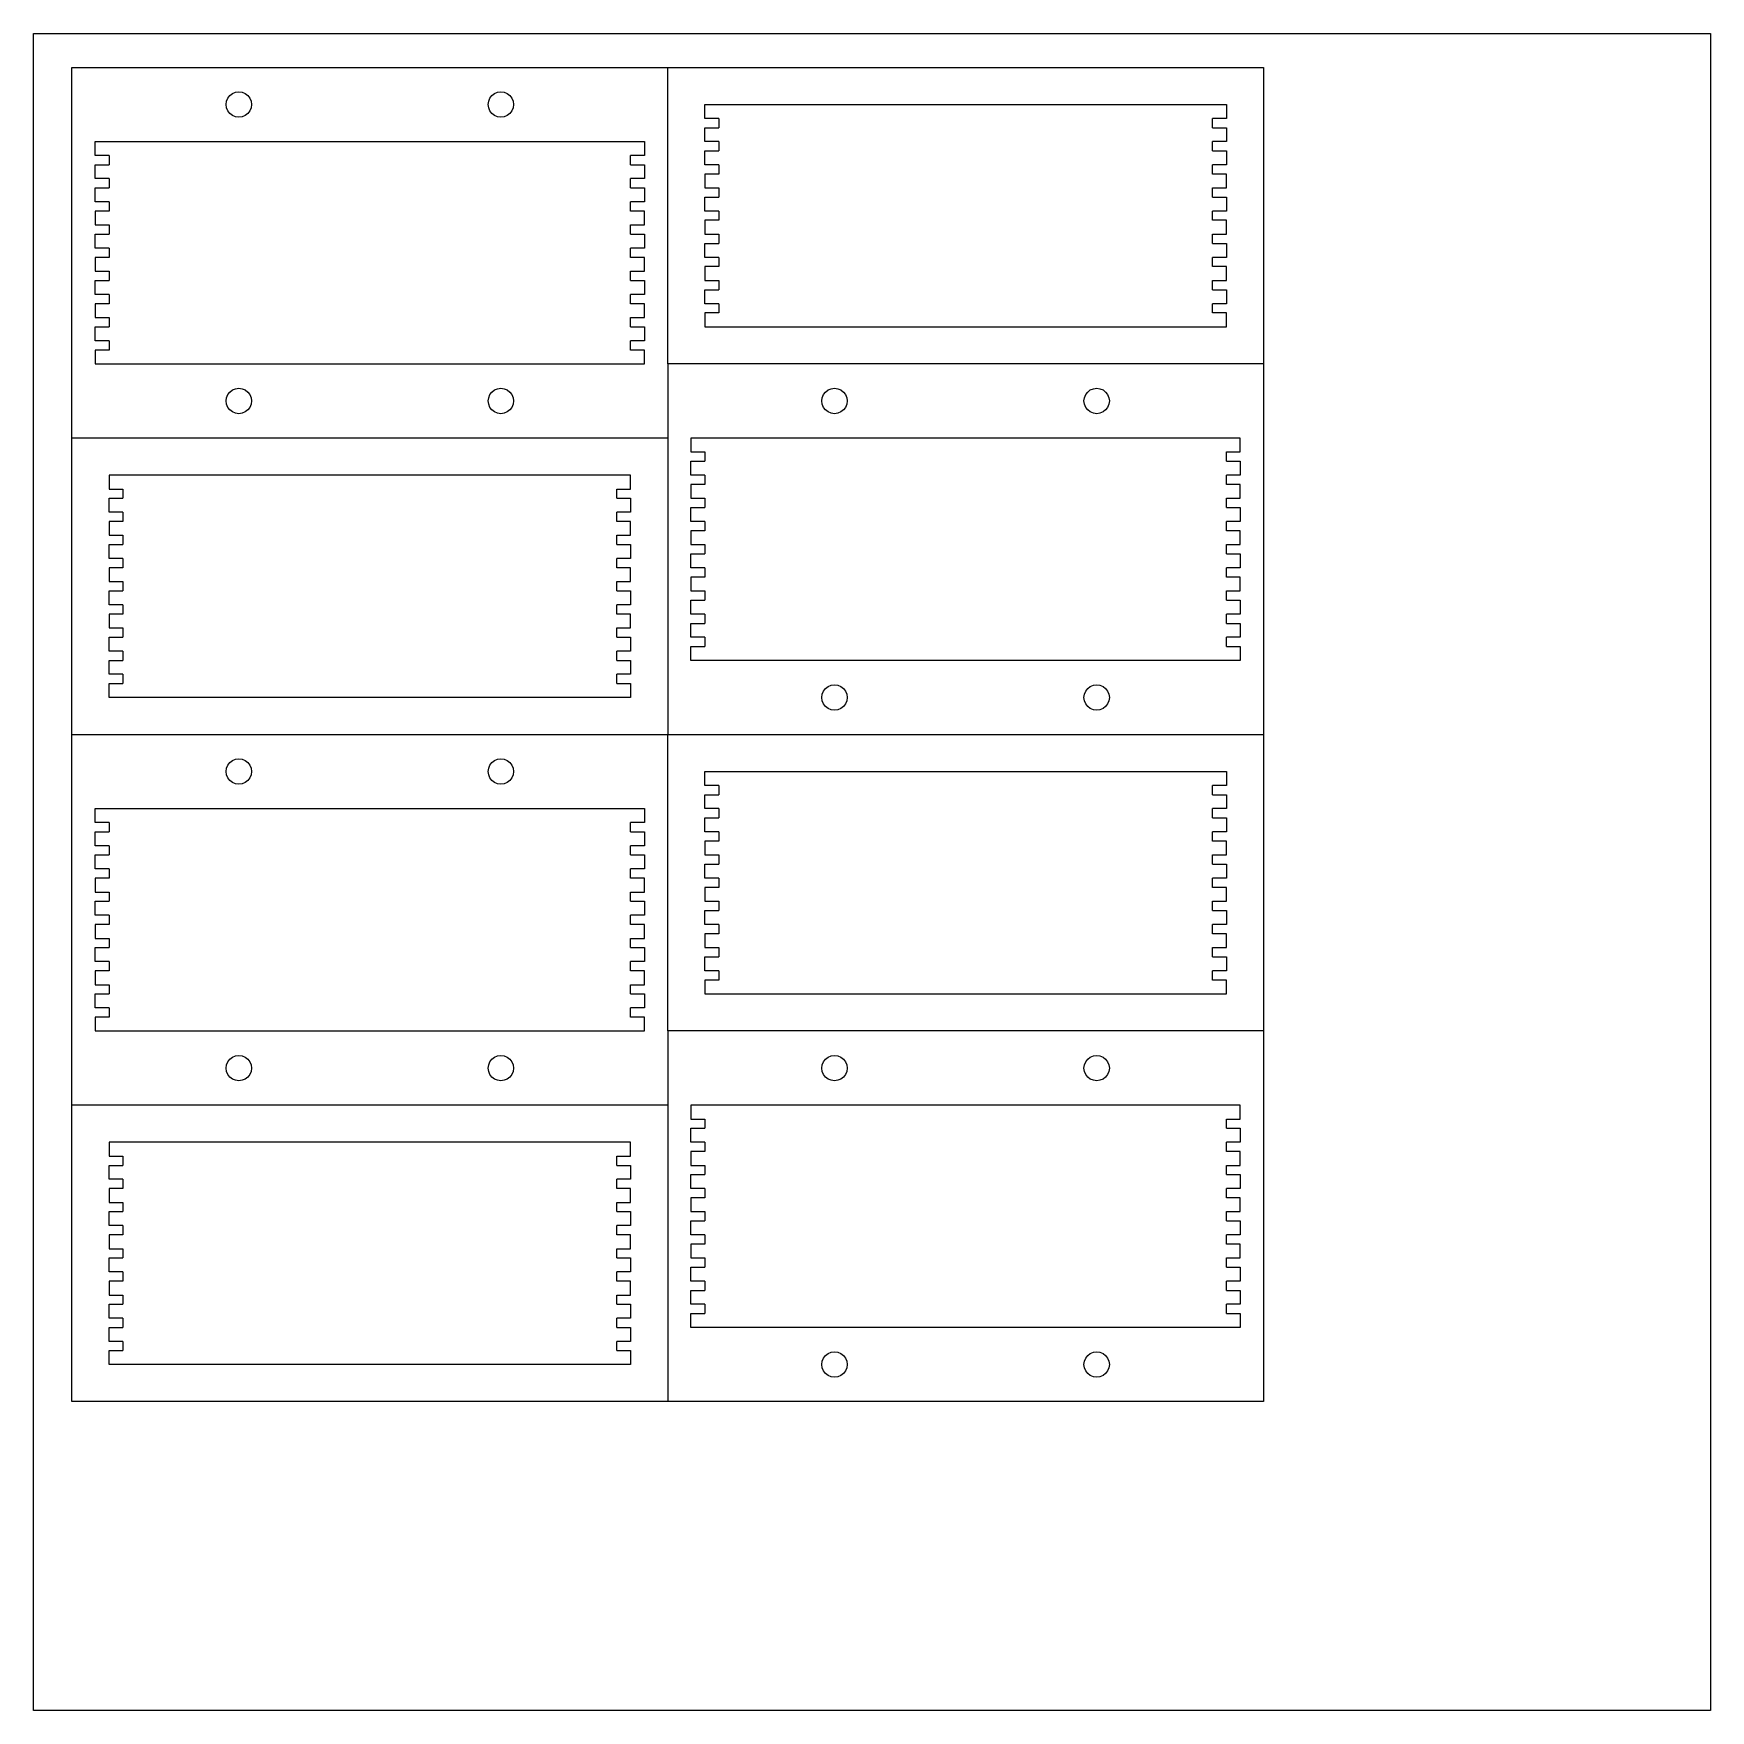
# Model space of a CAD drawing. Extents: x 0 to 181, y 0 to 181.
import ezdxf

# ---------------------------------------------------------------- set-up
doc = ezdxf.new("R2010")
doc.units = 0
doc.layers.add('ink_ext_XXXXXX', color=7, linetype='CONTINUOUS')

msp = doc.modelspace()

# ---------------------------------------------------------------- linework, layer by layer
at = {"layer": 'ink_ext_XXXXXX', "color": 7}
msp.add_lwpolyline([(181.000043, 0.000002), (0, 0.000002), (0, 181.00008), (181.000043, 181.00008)], close=True, dxfattribs=at)
at = {"layer": 'ink_ext_XXXXXX', "color": 5}
for points in [[(4.150078, 177.338952), (68.449823, 177.338952)], [(4.150078, 137.338892), (4.150078, 177.338952)], [(68.449823, 177.338952), (132.749922, 177.338952)], [(68.449823, 145.338833), (68.449823, 177.338952)], [(132.749922, 177.338952), (132.749922, 145.338833)], [(72.449971, 171.838794), (72.449971, 173.338805), (128.750128, 173.338805)], [(128.750128, 173.338805), (128.750128, 171.838794), (127.250116, 171.838794)], [(73.949982, 171.838794), (72.449971, 171.838794)], [(72.449971, 169.338658), (72.449971, 170.838669), (73.949982, 170.838669)], [(73.949982, 171.838794), (73.949982, 170.838669)], [(127.250116, 170.838669), (127.250116, 171.838794)], [(128.750128, 170.838669), (128.750128, 169.338658), (127.250116, 169.338658)], [(127.250116, 170.838669), (128.750128, 170.838669)], [(6.649861, 167.838647), (6.649861, 169.338658), (65.95004, 169.338658)], [(65.95004, 169.338658), (65.95004, 167.838647), (64.450029, 167.838647)], [(73.949982, 169.338658), (72.449971, 169.338658)], [(72.449971, 166.838874), (72.449971, 168.338885), (73.949982, 168.338885)], [(73.949982, 169.338658), (73.949982, 168.338885)], [(127.250116, 168.338885), (127.250116, 169.338658)], [(128.750128, 168.338885), (128.750128, 166.838874), (127.250116, 166.838874)], [(127.250116, 168.338885), (128.750128, 168.338885)], [(8.149872, 167.838647), (6.649861, 167.838647)], [(6.649861, 165.338863), (6.649861, 166.838874), (8.149872, 166.838874)], [(8.149872, 167.838647), (8.149872, 166.838874)], [(64.450029, 166.838874), (64.450029, 167.838647)], [(65.95004, 166.838874), (65.95004, 165.338863), (64.450029, 165.338863)], [(64.450029, 166.838874), (65.95004, 166.838874)], [(73.949982, 166.838874), (72.449971, 166.838874)], [(73.949982, 166.838874), (73.949982, 165.838749)], [(127.250116, 165.838749), (127.250116, 166.838874)], [(8.149872, 165.338863), (6.649861, 165.338863)], [(8.149872, 165.338863), (8.149872, 164.338738)], [(64.450029, 164.338738), (64.450029, 165.338863)], [(72.449971, 165.838749), (72.449971, 164.338738)], [(73.949982, 165.838749), (72.449971, 165.838749)], [(128.750128, 165.838749), (127.250116, 165.838749)], [(128.750128, 164.338738), (128.750128, 165.838749)], [(6.649861, 162.838727), (6.649861, 164.338738), (8.149872, 164.338738)], [(65.95004, 164.338738), (65.95004, 162.838727), (64.450029, 162.838727)], [(64.450029, 164.338738), (65.95004, 164.338738)], [(72.449971, 164.338738), (73.949982, 164.338738)], [(72.449971, 161.838955), (72.449971, 163.338966), (73.949982, 163.338966)], [(73.949982, 164.338738), (73.949982, 163.338966)], [(127.250116, 164.338738), (128.750128, 164.338738)], [(127.250116, 163.338966), (127.250116, 164.338738)], [(128.750128, 163.338966), (128.750128, 161.838955), (127.250116, 161.838955)], [(127.250116, 163.338966), (128.750128, 163.338966)], [(8.149872, 162.838727), (6.649861, 162.838727)], [(6.649861, 161.838955), (6.649861, 160.338944)], [(8.149872, 161.838955), (6.649861, 161.838955)], [(8.149872, 162.838727), (8.149872, 161.838955)], [(64.450029, 161.838955), (64.450029, 162.838727)], [(65.95004, 161.838955), (64.450029, 161.838955)], [(65.95004, 160.338944), (65.95004, 161.838955)], [(73.949982, 161.838955), (72.449971, 161.838955)], [(73.949982, 161.838955), (73.949982, 160.83883)], [(127.250116, 160.83883), (127.250116, 161.838955)], [(6.649861, 160.338944), (8.149872, 160.338944)], [(6.649861, 157.838808), (6.649861, 159.338819), (8.149872, 159.338819)], [(8.149872, 160.338944), (8.149872, 159.338819)], [(64.450029, 160.338944), (65.95004, 160.338944)], [(64.450029, 159.338819), (64.450029, 160.338944)], [(65.95004, 159.338819), (65.95004, 157.838808), (64.450029, 157.838808)], [(64.450029, 159.338819), (65.95004, 159.338819)], [(72.449971, 160.83883), (72.449971, 159.338819)], [(73.949982, 160.83883), (72.449971, 160.83883)], [(72.449971, 159.338819), (73.949982, 159.338819)], [(73.949982, 159.338819), (73.949982, 158.338694)], [(128.750128, 160.83883), (127.250116, 160.83883)], [(127.250116, 159.338819), (128.750128, 159.338819)], [(127.250116, 158.338694), (127.250116, 159.338819)], [(128.750128, 159.338819), (128.750128, 160.83883)], [(8.149872, 157.838808), (6.649861, 157.838808)], [(8.149872, 157.838808), (8.149872, 156.838683)], [(64.450029, 156.838683), (64.450029, 157.838808)], [(72.449971, 156.838683), (72.449971, 158.338694), (73.949982, 158.338694)], [(128.750128, 158.338694), (128.750128, 156.838683), (127.250116, 156.838683)], [(127.250116, 158.338694), (128.750128, 158.338694)], [(6.649861, 156.838683), (6.649861, 155.338672)], [(8.149872, 156.838683), (6.649861, 156.838683)], [(65.95004, 156.838683), (64.450029, 156.838683)], [(65.95004, 155.338672), (65.95004, 156.838683)], [(73.949982, 156.838683), (72.449971, 156.838683)], [(72.449971, 155.838911), (72.449971, 154.3389)], [(73.949982, 155.838911), (72.449971, 155.838911)], [(73.949982, 156.838683), (73.949982, 155.838911)], [(127.250116, 155.838911), (127.250116, 156.838683)], [(128.750128, 155.838911), (127.250116, 155.838911)], [(128.750128, 154.3389), (128.750128, 155.838911)], [(6.649861, 155.338672), (8.149872, 155.338672)], [(6.649861, 154.3389), (8.149872, 154.3389)], [(6.649861, 152.838889), (6.649861, 154.3389)], [(8.149872, 155.338672), (8.149872, 154.3389)], [(64.450029, 155.338672), (65.95004, 155.338672)], [(64.450029, 154.3389), (64.450029, 155.338672)], [(65.95004, 154.3389), (65.95004, 152.838889), (64.450029, 152.838889)], [(64.450029, 154.3389), (65.95004, 154.3389)], [(72.449971, 154.3389), (73.949982, 154.3389)], [(73.949982, 154.3389), (73.949982, 153.338775)], [(127.250116, 153.338775), (127.250116, 154.3389)], [(127.250116, 154.3389), (128.750128, 154.3389)], [(8.149872, 152.838889), (6.649861, 152.838889)], [(8.149872, 152.838889), (8.149872, 151.838764)], [(64.450029, 151.838764), (64.450029, 152.838889)], [(72.449971, 151.838764), (72.449971, 153.338775), (73.949982, 153.338775)], [(128.750128, 153.338775), (128.750128, 151.838764), (127.250116, 151.838764)], [(127.250116, 153.338775), (128.750128, 153.338775)], [(6.649861, 151.838764), (6.649861, 150.338753)], [(8.149872, 151.838764), (6.649861, 151.838764)], [(6.649861, 150.338753), (8.149872, 150.338753)], [(8.149872, 150.338753), (8.149872, 149.33898)], [(65.95004, 151.838764), (64.450029, 151.838764)], [(64.450029, 150.338753), (65.95004, 150.338753)], [(64.450029, 149.33898), (64.450029, 150.338753)], [(65.95004, 150.338753), (65.95004, 151.838764)], [(73.949982, 151.838764), (72.449971, 151.838764)], [(72.449971, 150.838991), (72.449971, 149.33898)], [(73.949982, 150.838991), (72.449971, 150.838991)], [(73.949982, 151.838764), (73.949982, 150.838991)], [(127.250116, 150.838991), (127.250116, 151.838764)], [(128.750128, 150.838991), (127.250116, 150.838991)], [(128.750128, 149.33898), (128.750128, 150.838991)], [(6.649861, 149.33898), (8.149872, 149.33898)], [(6.649861, 147.838969), (6.649861, 149.33898)], [(65.95004, 149.33898), (65.95004, 147.838969), (64.450029, 147.838969)], [(64.450029, 149.33898), (65.95004, 149.33898)], [(72.449971, 149.33898), (128.750128, 149.33898)], [(8.149872, 147.838969), (6.649861, 147.838969)], [(6.649861, 146.838844), (6.649861, 145.338833)], [(8.149872, 146.838844), (6.649861, 146.838844)], [(8.149872, 147.838969), (8.149872, 146.838844)], [(64.450029, 146.838844), (64.450029, 147.838969)], [(65.95004, 146.838844), (64.450029, 146.838844)], [(65.95004, 145.338833), (65.95004, 146.838844)], [(6.649861, 145.338833), (65.95004, 145.338833)], [(132.749922, 145.338833), (68.449823, 145.338833)], [(68.449823, 145.338833), (68.449823, 137.338892)], [(132.749922, 145.338833), (132.749922, 105.338773)], [(68.449823, 137.338892), (4.150078, 137.338892)], [(4.150078, 105.338773), (4.150078, 137.338892)], [(68.449823, 137.338892), (68.449823, 105.338773)], [(70.94996, 137.338892), (70.94996, 135.838881)], [(130.250139, 137.338892), (70.94996, 137.338892)], [(70.94996, 135.838881), (72.449971, 135.838881)], [(72.449971, 135.838881), (72.449971, 134.838756)], [(128.750128, 135.838881), (130.250139, 135.838881)], [(128.750128, 134.838756), (128.750128, 135.838881)], [(130.250139, 135.838881), (130.250139, 137.338892)], [(70.94996, 133.338745), (70.94996, 134.838756), (72.449971, 134.838756)], [(128.750128, 134.838756), (130.250139, 134.838756)], [(130.250139, 134.838756), (130.250139, 133.338745)], [(8.149872, 133.338745), (8.149872, 131.838734)], [(64.450029, 133.338745), (8.149872, 133.338745)], [(64.450029, 131.838734), (64.450029, 133.338745)], [(72.449971, 133.338745), (70.94996, 133.338745)], [(70.94996, 132.338972), (70.94996, 130.838961)], [(72.449971, 132.338972), (70.94996, 132.338972)], [(72.449971, 133.338745), (72.449971, 132.338972)], [(130.250139, 133.338745), (128.750128, 133.338745)], [(128.750128, 132.338972), (128.750128, 133.338745)], [(130.250139, 132.338972), (128.750128, 132.338972)], [(130.250139, 130.838961), (130.250139, 132.338972)], [(8.149872, 131.838734), (9.649883, 131.838734)], [(8.149872, 129.33895), (8.149872, 130.838961), (9.649883, 130.838961)], [(9.649883, 131.838734), (9.649883, 130.838961)], [(62.950018, 131.838734), (64.450029, 131.838734)], [(62.950018, 130.838961), (62.950018, 131.838734)], [(64.450029, 130.838961), (64.450029, 129.33895), (62.950018, 129.33895)], [(62.950018, 130.838961), (64.450029, 130.838961)], [(70.94996, 130.838961), (72.449971, 130.838961)], [(72.449971, 130.838961), (72.449971, 129.838836)], [(128.750128, 130.838961), (130.250139, 130.838961)], [(128.750128, 129.838836), (128.750128, 130.838961)], [(9.649883, 129.33895), (8.149872, 129.33895)], [(9.649883, 129.33895), (9.649883, 128.338825)], [(62.950018, 128.338825), (62.950018, 129.33895)], [(70.94996, 128.338825), (70.94996, 129.838836), (72.449971, 129.838836)], [(128.750128, 129.838836), (130.250139, 129.838836)], [(130.250139, 129.838836), (130.250139, 128.338825)], [(8.149872, 128.338825), (8.149872, 126.838814)], [(9.649883, 128.338825), (8.149872, 128.338825)], [(8.149872, 126.838814), (9.649883, 126.838814)], [(9.649883, 126.838814), (9.649883, 125.838689)], [(64.450029, 128.338825), (62.950018, 128.338825)], [(62.950018, 126.838814), (64.450029, 126.838814)], [(62.950018, 125.838689), (62.950018, 126.838814)], [(64.450029, 126.838814), (64.450029, 128.338825)], [(72.449971, 128.338825), (70.94996, 128.338825)], [(70.94996, 127.3387), (70.94996, 125.838689)], [(72.449971, 127.3387), (70.94996, 127.3387)], [(72.449971, 128.338825), (72.449971, 127.3387)], [(130.250139, 128.338825), (128.750128, 128.338825)], [(128.750128, 127.3387), (128.750128, 128.338825)], [(130.250139, 127.3387), (128.750128, 127.3387)], [(130.250139, 125.838689), (130.250139, 127.3387)], [(8.149872, 124.338678), (8.149872, 125.838689), (9.649883, 125.838689)], [(64.450029, 125.838689), (64.450029, 124.338678), (62.950018, 124.338678)], [(62.950018, 125.838689), (64.450029, 125.838689)], [(70.94996, 125.838689), (72.449971, 125.838689)], [(72.449971, 125.838689), (72.449971, 124.838917)], [(128.750128, 125.838689), (130.250139, 125.838689)], [(128.750128, 124.838917), (128.750128, 125.838689)], [(9.649883, 124.338678), (8.149872, 124.338678)], [(8.149872, 123.338906), (8.149872, 121.838895)], [(9.649883, 123.338906), (8.149872, 123.338906)], [(9.649883, 124.338678), (9.649883, 123.338906)], [(62.950018, 123.338906), (62.950018, 124.338678)], [(64.450029, 123.338906), (62.950018, 123.338906)], [(64.450029, 121.838895), (64.450029, 123.338906)], [(70.94996, 123.338906), (70.94996, 124.838917), (72.449971, 124.838917)], [(72.449971, 123.338906), (70.94996, 123.338906)], [(72.449971, 123.338906), (72.449971, 122.338781)], [(130.250139, 124.838917), (130.250139, 123.338906), (128.750128, 123.338906)], [(128.750128, 124.838917), (130.250139, 124.838917)], [(128.750128, 122.338781), (128.750128, 123.338906)], [(8.149872, 121.838895), (9.649883, 121.838895)], [(9.649883, 121.838895), (9.649883, 120.83877)], [(62.950018, 121.838895), (64.450029, 121.838895)], [(62.950018, 120.83877), (62.950018, 121.838895)], [(70.94996, 122.338781), (70.94996, 120.83877)], [(72.449971, 122.338781), (70.94996, 122.338781)], [(130.250139, 122.338781), (128.750128, 122.338781)], [(130.250139, 120.83877), (130.250139, 122.338781)], [(8.149872, 119.338759), (8.149872, 120.83877), (9.649883, 120.83877)], [(64.450029, 120.83877), (64.450029, 119.338759), (62.950018, 119.338759)], [(62.950018, 120.83877), (64.450029, 120.83877)], [(70.94996, 120.83877), (72.449971, 120.83877)], [(70.94996, 118.338987), (70.94996, 119.838998), (72.449971, 119.838998)], [(72.449971, 120.83877), (72.449971, 119.838998)], [(128.750128, 120.83877), (130.250139, 120.83877)], [(128.750128, 119.838998), (128.750128, 120.83877)], [(130.250139, 119.838998), (130.250139, 118.338987), (128.750128, 118.338987)], [(128.750128, 119.838998), (130.250139, 119.838998)], [(9.649883, 119.338759), (8.149872, 119.338759)], [(8.149872, 118.338987), (8.149872, 116.838976)], [(9.649883, 118.338987), (8.149872, 118.338987)], [(9.649883, 119.338759), (9.649883, 118.338987)], [(62.950018, 118.338987), (62.950018, 119.338759)], [(64.450029, 118.338987), (62.950018, 118.338987)], [(64.450029, 116.838976), (64.450029, 118.338987)], [(72.449971, 118.338987), (70.94996, 118.338987)], [(72.449971, 118.338987), (72.449971, 117.338862)], [(128.750128, 117.338862), (128.750128, 118.338987)], [(8.149872, 116.838976), (9.649883, 116.838976)], [(9.649883, 116.838976), (9.649883, 115.838851)], [(62.950018, 116.838976), (64.450029, 116.838976)], [(62.950018, 115.838851), (62.950018, 116.838976)], [(70.94996, 115.838851), (70.94996, 117.338862), (72.449971, 117.338862)], [(130.250139, 117.338862), (130.250139, 115.838851), (128.750128, 115.838851)], [(128.750128, 117.338862), (130.250139, 117.338862)], [(8.149872, 114.33884), (8.149872, 115.838851), (9.649883, 115.838851)], [(9.649883, 114.33884), (8.149872, 114.33884)], [(9.649883, 114.33884), (9.649883, 113.338715)], [(64.450029, 115.838851), (64.450029, 114.33884), (62.950018, 114.33884)], [(62.950018, 115.838851), (64.450029, 115.838851)], [(62.950018, 113.338715), (62.950018, 114.33884)], [(72.449971, 115.838851), (70.94996, 115.838851)], [(70.94996, 113.338715), (70.94996, 114.838726), (72.449971, 114.838726)], [(130.250139, 114.838726), (130.250139, 113.338715), (70.94996, 113.338715)], [(72.449971, 115.838851), (72.449971, 114.838726)], [(128.750128, 114.838726), (128.750128, 115.838851)], [(128.750128, 114.838726), (130.250139, 114.838726)], [(8.149872, 111.838704), (8.149872, 113.338715), (9.649883, 113.338715)], [(64.450029, 113.338715), (64.450029, 111.838704), (62.950018, 111.838704)], [(62.950018, 113.338715), (64.450029, 113.338715)], [(9.649883, 111.838704), (8.149872, 111.838704)], [(8.149872, 109.33892), (8.149872, 110.838931), (9.649883, 110.838931)], [(64.450029, 110.838931), (64.450029, 109.33892), (8.149872, 109.33892)], [(9.649883, 111.838704), (9.649883, 110.838931)], [(62.950018, 110.838931), (62.950018, 111.838704)], [(62.950018, 110.838931), (64.450029, 110.838931)], [(4.150078, 105.338773), (68.449823, 105.338773)], [(4.150078, 65.338713), (4.150078, 105.338773)], [(68.449823, 105.338773), (132.749922, 105.338773)], [(68.449823, 73.338655), (68.449823, 105.338773)], [(132.749922, 105.338773), (132.749922, 73.338655)], [(72.449971, 99.838968), (72.449971, 101.338979), (128.750128, 101.338979)], [(73.949982, 99.838968), (72.449971, 99.838968)], [(73.949982, 99.838968), (73.949982, 98.838843)], [(128.750128, 101.338979), (128.750128, 99.838968), (127.250116, 99.838968)], [(127.250116, 98.838843), (127.250116, 99.838968)], [(72.449971, 97.338832), (72.449971, 98.838843), (73.949982, 98.838843)], [(128.750128, 98.838843), (128.750128, 97.338832), (127.250116, 97.338832)], [(127.250116, 98.838843), (128.750128, 98.838843)], [(6.649861, 95.838821), (6.649861, 97.338832), (65.95004, 97.338832)], [(65.95004, 97.338832), (65.95004, 95.838821), (64.450029, 95.838821)], [(73.949982, 97.338832), (72.449971, 97.338832)], [(72.449971, 94.838696), (72.449971, 96.338707), (73.949982, 96.338707)], [(73.949982, 97.338832), (73.949982, 96.338707)], [(127.250116, 96.338707), (127.250116, 97.338832)], [(128.750128, 96.338707), (128.750128, 94.838696), (127.250116, 94.838696)], [(127.250116, 96.338707), (128.750128, 96.338707)], [(8.149872, 95.838821), (6.649861, 95.838821)], [(6.649861, 93.338685), (6.649861, 94.838696), (8.149872, 94.838696)], [(8.149872, 95.838821), (8.149872, 94.838696)], [(64.450029, 94.838696), (64.450029, 95.838821)], [(65.95004, 94.838696), (65.95004, 93.338685), (64.450029, 93.338685)], [(64.450029, 94.838696), (65.95004, 94.838696)], [(73.949982, 94.838696), (72.449971, 94.838696)], [(73.949982, 94.838696), (73.949982, 93.838923)], [(127.250116, 93.838923), (127.250116, 94.838696)], [(8.149872, 93.338685), (6.649861, 93.338685)], [(6.649861, 90.838901), (6.649861, 92.338912), (8.149872, 92.338912)], [(8.149872, 93.338685), (8.149872, 92.338912)], [(64.450029, 92.338912), (64.450029, 93.338685)], [(65.95004, 92.338912), (65.95004, 90.838901), (64.450029, 90.838901)], [(64.450029, 92.338912), (65.95004, 92.338912)], [(72.449971, 93.838923), (72.449971, 92.338912)], [(73.949982, 93.838923), (72.449971, 93.838923)], [(72.449971, 92.338912), (73.949982, 92.338912)], [(73.949982, 92.338912), (73.949982, 91.338787)], [(128.750128, 93.838923), (127.250116, 93.838923)], [(127.250116, 92.338912), (128.750128, 92.338912)], [(127.250116, 91.338787), (127.250116, 92.338912)], [(128.750128, 92.338912), (128.750128, 93.838923)], [(8.149872, 90.838901), (6.649861, 90.838901)], [(8.149872, 90.838901), (8.149872, 89.838776)], [(64.450029, 89.838776), (64.450029, 90.838901)], [(72.449971, 89.838776), (72.449971, 91.338787), (73.949982, 91.338787)], [(128.750128, 91.338787), (128.750128, 89.838776), (127.250116, 89.838776)], [(127.250116, 91.338787), (128.750128, 91.338787)], [(6.649861, 89.838776), (6.649861, 88.338765)], [(8.149872, 89.838776), (6.649861, 89.838776)], [(65.95004, 89.838776), (64.450029, 89.838776)], [(65.95004, 88.338765), (65.95004, 89.838776)], [(73.949982, 89.838776), (72.449971, 89.838776)], [(72.449971, 88.838651), (72.449971, 87.338993)], [(73.949982, 88.838651), (72.449971, 88.838651)], [(73.949982, 89.838776), (73.949982, 88.838651)], [(127.250116, 88.838651), (127.250116, 89.838776)], [(128.750128, 88.838651), (127.250116, 88.838651)], [(128.750128, 87.338993), (128.750128, 88.838651)], [(6.649861, 88.338765), (8.149872, 88.338765)], [(6.649861, 85.838982), (6.649861, 87.338993), (8.149872, 87.338993)], [(8.149872, 88.338765), (8.149872, 87.338993)], [(64.450029, 88.338765), (65.95004, 88.338765)], [(64.450029, 87.338993), (64.450029, 88.338765)], [(65.95004, 87.338993), (65.95004, 85.838982), (64.450029, 85.838982)], [(64.450029, 87.338993), (65.95004, 87.338993)], [(72.449971, 87.338993), (73.949982, 87.338993)], [(73.949982, 87.338993), (73.949982, 86.338868)], [(127.250116, 87.338993), (128.750128, 87.338993)], [(127.250116, 86.338868), (127.250116, 87.338993)], [(8.149872, 85.838982), (6.649861, 85.838982)], [(8.149872, 85.838982), (8.149872, 84.838857)], [(64.450029, 84.838857), (64.450029, 85.838982)], [(72.449971, 84.838857), (72.449971, 86.338868), (73.949982, 86.338868)], [(128.750128, 86.338868), (128.750128, 84.838857), (127.250116, 84.838857)], [(127.250116, 86.338868), (128.750128, 86.338868)], [(6.649861, 84.838857), (6.649861, 83.338846)], [(8.149872, 84.838857), (6.649861, 84.838857)], [(6.649861, 83.338846), (8.149872, 83.338846)], [(8.149872, 83.338846), (8.149872, 82.338721)], [(65.95004, 84.838857), (64.450029, 84.838857)], [(64.450029, 83.338846), (65.95004, 83.338846)], [(64.450029, 82.338721), (64.450029, 83.338846)], [(65.95004, 83.338846), (65.95004, 84.838857)], [(73.949982, 84.838857), (72.449971, 84.838857)], [(72.449971, 83.838732), (72.449971, 82.338721)], [(73.949982, 83.838732), (72.449971, 83.838732)], [(73.949982, 84.838857), (73.949982, 83.838732)], [(127.250116, 83.838732), (127.250116, 84.838857)], [(128.750128, 83.838732), (127.250116, 83.838732)], [(128.750128, 82.338721), (128.750128, 83.838732)], [(6.649861, 82.338721), (8.149872, 82.338721)], [(6.649861, 80.83871), (6.649861, 82.338721)], [(65.95004, 82.338721), (65.95004, 80.83871), (64.450029, 80.83871)], [(64.450029, 82.338721), (65.95004, 82.338721)], [(72.449971, 82.338721), (73.949982, 82.338721)], [(73.949982, 82.338721), (73.949982, 81.338949)], [(127.250116, 81.338949), (127.250116, 82.338721)], [(127.250116, 82.338721), (128.750128, 82.338721)], [(8.149872, 80.83871), (6.649861, 80.83871)], [(6.649861, 79.838938), (6.649861, 78.338927)], [(8.149872, 79.838938), (6.649861, 79.838938)], [(8.149872, 80.83871), (8.149872, 79.838938)], [(64.450029, 79.838938), (64.450029, 80.83871)], [(65.95004, 79.838938), (64.450029, 79.838938)], [(65.95004, 78.338927), (65.95004, 79.838938)], [(72.449971, 79.838938), (72.449971, 81.338949), (73.949982, 81.338949)], [(73.949982, 79.838938), (72.449971, 79.838938)], [(73.949982, 79.838938), (73.949982, 78.838813)], [(128.750128, 81.338949), (128.750128, 79.838938), (127.250116, 79.838938)], [(127.250116, 81.338949), (128.750128, 81.338949)], [(127.250116, 78.838813), (127.250116, 79.838938)], [(6.649861, 78.338927), (8.149872, 78.338927)], [(8.149872, 78.338927), (8.149872, 77.338802)], [(64.450029, 78.338927), (65.95004, 78.338927)], [(64.450029, 77.338802), (64.450029, 78.338927)], [(72.449971, 78.838813), (72.449971, 77.338802)], [(73.949982, 78.838813), (72.449971, 78.838813)], [(128.750128, 78.838813), (127.250116, 78.838813)], [(128.750128, 77.338802), (128.750128, 78.838813)], [(6.649861, 77.338802), (8.149872, 77.338802)], [(6.649861, 75.838791), (6.649861, 77.338802)], [(65.95004, 77.338802), (65.95004, 75.838791), (64.450029, 75.838791)], [(64.450029, 77.338802), (65.95004, 77.338802)], [(72.449971, 77.338802), (128.750128, 77.338802)], [(8.149872, 75.838791), (6.649861, 75.838791)], [(6.649861, 74.838666), (6.649861, 73.338655)], [(8.149872, 74.838666), (6.649861, 74.838666)], [(8.149872, 75.838791), (8.149872, 74.838666)], [(64.450029, 74.838666), (64.450029, 75.838791)], [(65.95004, 74.838666), (64.450029, 74.838666)], [(65.95004, 73.338655), (65.95004, 74.838666)], [(6.649861, 73.338655), (65.95004, 73.338655)], [(132.749922, 73.338655), (68.449823, 73.338655)], [(68.449823, 73.338655), (68.449823, 65.338713)], [(132.749922, 73.338655), (132.749922, 33.338947)], [(68.449823, 65.338713), (4.150078, 65.338713)], [(4.150078, 33.338947), (4.150078, 65.338713)], [(68.449823, 65.338713), (68.449823, 33.338947)], [(70.94996, 65.338713), (70.94996, 63.838702)], [(130.250139, 65.338713), (70.94996, 65.338713)], [(130.250139, 63.838702), (130.250139, 65.338713)], [(70.94996, 63.838702), (72.449971, 63.838702)], [(72.449971, 63.838702), (72.449971, 62.83893)], [(128.750128, 63.838702), (130.250139, 63.838702)], [(128.750128, 62.83893), (128.750128, 63.838702)], [(70.94996, 61.338919), (70.94996, 62.83893), (72.449971, 62.83893)], [(128.750128, 62.83893), (130.250139, 62.83893)], [(130.250139, 62.83893), (130.250139, 61.338919)], [(8.149872, 61.338919), (8.149872, 59.838908)], [(64.450029, 61.338919), (8.149872, 61.338919)], [(8.149872, 59.838908), (9.649883, 59.838908)], [(9.649883, 59.838908), (9.649883, 58.838783)], [(62.950018, 59.838908), (64.450029, 59.838908)], [(62.950018, 58.838783), (62.950018, 59.838908)], [(64.450029, 59.838908), (64.450029, 61.338919)], [(72.449971, 61.338919), (70.94996, 61.338919)], [(70.94996, 60.338794), (70.94996, 58.838783)], [(72.449971, 60.338794), (70.94996, 60.338794)], [(72.449971, 61.338919), (72.449971, 60.338794)], [(130.250139, 61.338919), (128.750128, 61.338919)], [(128.750128, 60.338794), (128.750128, 61.338919)], [(130.250139, 60.338794), (128.750128, 60.338794)], [(130.250139, 58.838783), (130.250139, 60.338794)], [(8.149872, 57.338772), (8.149872, 58.838783), (9.649883, 58.838783)], [(64.450029, 58.838783), (64.450029, 57.338772), (62.950018, 57.338772)], [(62.950018, 58.838783), (64.450029, 58.838783)], [(70.94996, 58.838783), (72.449971, 58.838783)], [(72.449971, 58.838783), (72.449971, 57.838658)], [(128.750128, 58.838783), (130.250139, 58.838783)], [(128.750128, 57.838658), (128.750128, 58.838783)], [(9.649883, 57.338772), (8.149872, 57.338772)], [(8.149872, 56.338999), (8.149872, 54.838988)], [(9.649883, 56.338999), (8.149872, 56.338999)], [(9.649883, 57.338772), (9.649883, 56.338999)], [(62.950018, 56.338999), (62.950018, 57.338772)], [(64.450029, 56.338999), (62.950018, 56.338999)], [(64.450029, 54.838988), (64.450029, 56.338999)], [(70.94996, 56.338999), (70.94996, 57.838658), (72.449971, 57.838658)], [(72.449971, 56.338999), (70.94996, 56.338999)], [(72.449971, 56.338999), (72.449971, 55.338874)], [(128.750128, 57.838658), (130.250139, 57.838658)], [(130.250139, 56.338999), (128.750128, 56.338999)], [(128.750128, 55.338874), (128.750128, 56.338999)], [(130.250139, 57.838658), (130.250139, 56.338999)], [(8.149872, 54.838988), (9.649883, 54.838988)], [(9.649883, 54.838988), (9.649883, 53.838863)], [(62.950018, 54.838988), (64.450029, 54.838988)], [(62.950018, 53.838863), (62.950018, 54.838988)], [(70.94996, 55.338874), (70.94996, 53.838863)], [(72.449971, 55.338874), (70.94996, 55.338874)], [(130.250139, 55.338874), (128.750128, 55.338874)], [(130.250139, 53.838863), (130.250139, 55.338874)], [(8.149872, 52.338852), (8.149872, 53.838863), (9.649883, 53.838863)], [(64.450029, 53.838863), (64.450029, 52.338852), (62.950018, 52.338852)], [(62.950018, 53.838863), (64.450029, 53.838863)], [(70.94996, 53.838863), (72.449971, 53.838863)], [(70.94996, 51.338727), (70.94996, 52.838738), (72.449971, 52.838738)], [(72.449971, 53.838863), (72.449971, 52.838738)], [(128.750128, 53.838863), (130.250139, 53.838863)], [(128.750128, 52.838738), (128.750128, 53.838863)], [(130.250139, 52.838738), (130.250139, 51.338727), (128.750128, 51.338727)], [(128.750128, 52.838738), (130.250139, 52.838738)], [(9.649883, 52.338852), (8.149872, 52.338852)], [(8.149872, 51.338727), (8.149872, 49.838716)], [(9.649883, 51.338727), (8.149872, 51.338727)], [(9.649883, 52.338852), (9.649883, 51.338727)], [(62.950018, 51.338727), (62.950018, 52.338852)], [(64.450029, 51.338727), (62.950018, 51.338727)], [(64.450029, 49.838716), (64.450029, 51.338727)], [(72.449971, 51.338727), (70.94996, 51.338727)], [(72.449971, 51.338727), (72.449971, 50.338955)], [(128.750128, 50.338955), (128.750128, 51.338727)], [(8.149872, 49.838716), (9.649883, 49.838716)], [(9.649883, 49.838716), (9.649883, 48.838944)], [(62.950018, 49.838716), (64.450029, 49.838716)], [(62.950018, 48.838944), (62.950018, 49.838716)], [(70.94996, 50.338955), (70.94996, 48.838944)], [(72.449971, 50.338955), (70.94996, 50.338955)], [(130.250139, 50.338955), (128.750128, 50.338955)], [(130.250139, 48.838944), (130.250139, 50.338955)], [(8.149872, 47.338933), (8.149872, 48.838944), (9.649883, 48.838944)], [(9.649883, 47.338933), (8.149872, 47.338933)], [(9.649883, 47.338933), (9.649883, 46.338808)], [(64.450029, 48.838944), (64.450029, 47.338933), (62.950018, 47.338933)], [(62.950018, 48.838944), (64.450029, 48.838944)], [(62.950018, 46.338808), (62.950018, 47.338933)], [(70.94996, 48.838944), (72.449971, 48.838944)], [(70.94996, 46.338808), (70.94996, 47.838819), (72.449971, 47.838819)], [(72.449971, 48.838944), (72.449971, 47.838819)], [(128.750128, 48.838944), (130.250139, 48.838944)], [(128.750128, 47.838819), (128.750128, 48.838944)], [(130.250139, 47.838819), (130.250139, 46.338808), (128.750128, 46.338808)], [(128.750128, 47.838819), (130.250139, 47.838819)], [(8.149872, 46.338808), (8.149872, 44.838797)], [(9.649883, 46.338808), (8.149872, 46.338808)], [(64.450029, 46.338808), (62.950018, 46.338808)], [(64.450029, 44.838797), (64.450029, 46.338808)], [(72.449971, 46.338808), (70.94996, 46.338808)], [(70.94996, 43.838672), (70.94996, 45.338683), (72.449971, 45.338683)], [(72.449971, 46.338808), (72.449971, 45.338683)], [(128.750128, 45.338683), (128.750128, 46.338808)], [(130.250139, 45.338683), (130.250139, 43.838672), (128.750128, 43.838672)], [(128.750128, 45.338683), (130.250139, 45.338683)], [(8.149872, 44.838797), (9.649883, 44.838797)], [(8.149872, 42.338661), (8.149872, 43.838672), (9.649883, 43.838672)], [(9.649883, 44.838797), (9.649883, 43.838672)], [(62.950018, 44.838797), (64.450029, 44.838797)], [(62.950018, 43.838672), (62.950018, 44.838797)], [(64.450029, 43.838672), (64.450029, 42.338661), (62.950018, 42.338661)], [(62.950018, 43.838672), (64.450029, 43.838672)], [(72.449971, 43.838672), (70.94996, 43.838672)], [(72.449971, 43.838672), (72.449971, 42.8389)], [(128.750128, 42.8389), (128.750128, 43.838672)], [(9.649883, 42.338661), (8.149872, 42.338661)], [(9.649883, 42.338661), (9.649883, 41.338889)], [(62.950018, 41.338889), (62.950018, 42.338661)], [(70.94996, 41.338889), (70.94996, 42.8389), (72.449971, 42.8389)], [(130.250139, 42.8389), (130.250139, 41.338889), (70.94996, 41.338889)], [(128.750128, 42.8389), (130.250139, 42.8389)], [(8.149872, 39.838878), (8.149872, 41.338889), (9.649883, 41.338889)], [(9.649883, 39.838878), (8.149872, 39.838878)], [(9.649883, 39.838878), (9.649883, 38.838753)], [(64.450029, 41.338889), (64.450029, 39.838878), (62.950018, 39.838878)], [(62.950018, 41.338889), (64.450029, 41.338889)], [(62.950018, 38.838753), (62.950018, 39.838878)], [(8.149872, 37.338742), (8.149872, 38.838753), (9.649883, 38.838753)], [(64.450029, 38.838753), (64.450029, 37.338742), (8.149872, 37.338742)], [(62.950018, 38.838753), (64.450029, 38.838753)], [(68.449823, 33.338947), (4.150078, 33.338947)], [(132.749922, 33.338947), (68.449823, 33.338947)]]:
    msp.add_lwpolyline(points, dxfattribs=at)
for points in [[(22.149858, 174.708994), (22.5044, 174.662074), (22.834952, 174.525196), (23.118586, 174.307533), (23.336602, 174.023899), (23.47348, 173.693346), (23.520047, 173.338805), (23.47348, 172.984263), (23.336602, 172.65371), (23.118586, 172.370077), (22.834952, 172.152413), (22.5044, 172.015535), (22.149858, 171.968969), (21.795316, 172.015535), (21.465116, 172.152413), (21.18113, 172.370077), (20.963466, 172.65371), (20.826589, 172.984263), (20.780022, 173.338805), (20.826589, 173.693346), (20.963466, 174.023899), (21.18113, 174.307533), (21.465116, 174.525196), (21.795316, 174.662074)], [(50.450043, 174.708994), (50.804585, 174.662074), (51.135138, 174.525196), (51.418771, 174.307533), (51.636435, 174.023899), (51.773313, 173.693346), (51.819879, 173.338805), (51.773313, 172.984263), (51.636435, 172.65371), (51.418771, 172.370077), (51.135138, 172.152413), (50.804585, 172.015535), (50.450043, 171.968969), (50.095502, 172.015535), (49.764949, 172.152413), (49.481316, 172.370077), (49.263652, 172.65371), (49.126774, 172.984263), (49.079855, 173.338805), (49.126774, 173.693346), (49.263652, 174.023899), (49.481316, 174.307533), (49.764949, 174.525196), (50.095502, 174.662074)], [(22.149858, 142.708875), (22.5044, 142.662308), (22.834952, 142.525431), (23.118586, 142.307414), (23.336602, 142.023781), (23.47348, 141.693228), (23.520047, 141.338686), (23.47348, 140.984145), (23.336602, 140.653945), (23.118586, 140.369958), (22.834952, 140.152295), (22.5044, 140.015417), (22.149858, 139.96885), (21.795316, 140.015417), (21.465116, 140.152295), (21.18113, 140.369958), (20.963466, 140.653945), (20.826589, 140.984145), (20.780022, 141.338686), (20.826589, 141.693228), (20.963466, 142.023781), (21.18113, 142.307414), (21.465116, 142.525431), (21.795316, 142.662308)], [(50.450043, 142.708875), (50.804585, 142.662308), (51.135138, 142.525431), (51.418771, 142.307414), (51.636435, 142.023781), (51.773313, 141.693228), (51.819879, 141.338686), (51.773313, 140.984145), (51.636435, 140.653945), (51.418771, 140.369958), (51.135138, 140.152295), (50.804585, 140.015417), (50.450043, 139.96885), (50.095502, 140.015417), (49.764949, 140.152295), (49.481316, 140.369958), (49.263652, 140.653945), (49.126774, 140.984145), (49.079855, 141.338686), (49.126774, 141.693228), (49.263652, 142.023781), (49.481316, 142.307414), (49.764949, 142.525431), (50.095502, 142.662308)], [(86.449956, 139.96885), (86.095415, 140.015417), (85.764862, 140.152295), (85.481229, 140.369958), (85.263565, 140.653945), (85.126687, 140.984145), (85.08012, 141.338686), (85.126687, 141.693228), (85.263565, 142.023781), (85.481229, 142.307414), (85.764862, 142.525431), (86.095415, 142.662308), (86.449956, 142.708875), (86.804498, 142.662308), (87.135051, 142.525431), (87.418684, 142.307414), (87.636348, 142.023781), (87.773226, 141.693228), (87.820145, 141.338686), (87.773226, 140.984145), (87.636348, 140.653945), (87.418684, 140.369958), (87.135051, 140.152295), (86.804498, 140.015417)], [(114.750142, 139.96885), (114.395247, 140.015417), (114.065047, 140.152295), (113.781414, 140.369958), (113.563397, 140.653945), (113.42652, 140.984145), (113.379953, 141.338686), (113.42652, 141.693228), (113.563397, 142.023781), (113.781414, 142.307414), (114.065047, 142.525431), (114.395247, 142.662308), (114.750142, 142.708875), (115.104683, 142.662308), (115.434883, 142.525431), (115.71887, 142.307414), (115.936533, 142.023781), (116.073411, 141.693228), (116.119978, 141.338686), (116.073411, 140.984145), (115.936533, 140.653945), (115.71887, 140.369958), (115.434883, 140.152295), (115.104683, 140.015417)], [(86.449956, 107.968731), (86.095415, 108.015651), (85.764862, 108.152529), (85.481229, 108.370193), (85.263565, 108.653826), (85.126687, 108.984379), (85.08012, 109.33892), (85.126687, 109.693462), (85.263565, 110.023662), (85.481229, 110.307648), (85.764862, 110.525312), (86.095415, 110.66219), (86.449956, 110.708756), (86.804498, 110.66219), (87.135051, 110.525312), (87.418684, 110.307648), (87.636348, 110.023662), (87.773226, 109.693462), (87.820145, 109.33892), (87.773226, 108.984379), (87.636348, 108.653826), (87.418684, 108.370193), (87.135051, 108.152529), (86.804498, 108.015651)], [(114.750142, 107.968731), (114.395247, 108.015651), (114.065047, 108.152529), (113.781414, 108.370193), (113.563397, 108.653826), (113.42652, 108.984379), (113.379953, 109.33892), (113.42652, 109.693462), (113.563397, 110.023662), (113.781414, 110.307648), (114.065047, 110.525312), (114.395247, 110.66219), (114.750142, 110.708756), (115.104683, 110.66219), (115.434883, 110.525312), (115.71887, 110.307648), (115.936533, 110.023662), (116.073411, 109.693462), (116.119978, 109.33892), (116.073411, 108.984379), (115.936533, 108.653826), (115.71887, 108.370193), (115.434883, 108.152529), (115.104683, 108.015651)], [(22.149858, 102.708815), (22.5044, 102.662248), (22.834952, 102.52537), (23.118586, 102.307707), (23.336602, 102.02372), (23.47348, 101.69352), (23.520047, 101.338979), (23.47348, 100.984084), (23.336602, 100.653884), (23.118586, 100.370251), (22.834952, 100.152234), (22.5044, 100.015357), (22.149858, 99.96879), (21.795316, 100.015357), (21.465116, 100.152234), (21.18113, 100.370251), (20.963466, 100.653884), (20.826589, 100.984084), (20.780022, 101.338979), (20.826589, 101.69352), (20.963466, 102.02372), (21.18113, 102.307707), (21.465116, 102.52537), (21.795316, 102.662248)], [(50.450043, 102.708815), (50.804585, 102.662248), (51.135138, 102.52537), (51.418771, 102.307707), (51.636435, 102.02372), (51.773313, 101.69352), (51.819879, 101.338979), (51.773313, 100.984084), (51.636435, 100.653884), (51.418771, 100.370251), (51.135138, 100.152234), (50.804585, 100.015357), (50.450043, 99.96879), (50.095502, 100.015357), (49.764949, 100.152234), (49.481316, 100.370251), (49.263652, 100.653884), (49.126774, 100.984084), (49.079855, 101.338979), (49.126774, 101.69352), (49.263652, 102.02372), (49.481316, 102.307707), (49.764949, 102.52537), (50.095502, 102.662248)], [(22.149858, 70.708696), (22.5044, 70.66213), (22.834952, 70.525252), (23.118586, 70.307588), (23.336602, 70.023955), (23.47348, 69.693402), (23.520047, 69.33886), (23.47348, 68.984319), (23.336602, 68.653766), (23.118586, 68.370132), (22.834952, 68.152469), (22.5044, 68.015591), (22.149858, 67.968671), (21.795316, 68.015591), (21.465116, 68.152469), (21.18113, 68.370132), (20.963466, 68.653766), (20.826589, 68.984319), (20.780022, 69.33886), (20.826589, 69.693402), (20.963466, 70.023955), (21.18113, 70.307588), (21.465116, 70.525252), (21.795316, 70.66213)], [(50.450043, 70.708696), (50.804585, 70.66213), (51.135138, 70.525252), (51.418771, 70.307588), (51.636435, 70.023955), (51.773313, 69.693402), (51.819879, 69.33886), (51.773313, 68.984319), (51.636435, 68.653766), (51.418771, 68.370132), (51.135138, 68.152469), (50.804585, 68.015591), (50.450043, 67.968671), (50.095502, 68.015591), (49.764949, 68.152469), (49.481316, 68.370132), (49.263652, 68.653766), (49.126774, 68.984319), (49.079855, 69.33886), (49.126774, 69.693402), (49.263652, 70.023955), (49.481316, 70.307588), (49.764949, 70.525252), (50.095502, 70.66213)], [(86.449956, 67.968671), (86.095415, 68.015591), (85.764862, 68.152469), (85.481229, 68.370132), (85.263565, 68.653766), (85.126687, 68.984319), (85.08012, 69.33886), (85.126687, 69.693402), (85.263565, 70.023955), (85.481229, 70.307588), (85.764862, 70.525252), (86.095415, 70.66213), (86.449956, 70.708696), (86.804498, 70.66213), (87.135051, 70.525252), (87.418684, 70.307588), (87.636348, 70.023955), (87.773226, 69.693402), (87.820145, 69.33886), (87.773226, 68.984319), (87.636348, 68.653766), (87.418684, 68.370132), (87.135051, 68.152469), (86.804498, 68.015591)], [(114.750142, 67.968671), (114.395247, 68.015591), (114.065047, 68.152469), (113.781414, 68.370132), (113.563397, 68.653766), (113.42652, 68.984319), (113.379953, 69.33886), (113.42652, 69.693402), (113.563397, 70.023955), (113.781414, 70.307588), (114.065047, 70.525252), (114.395247, 70.66213), (114.750142, 70.708696), (115.104683, 70.66213), (115.434883, 70.525252), (115.71887, 70.307588), (115.936533, 70.023955), (116.073411, 69.693402), (116.119978, 69.33886), (116.073411, 68.984319), (115.936533, 68.653766), (115.71887, 68.370132), (115.434883, 68.152469), (115.104683, 68.015591)], [(86.449956, 35.968905), (86.095415, 36.015472), (85.764862, 36.15235), (85.481229, 36.370014), (85.263565, 36.654), (85.126687, 36.9842), (85.08012, 37.338742), (85.126687, 37.693283), (85.263565, 38.023836), (85.481229, 38.307469), (85.764862, 38.525133), (86.095415, 38.662011), (86.449956, 38.70893), (86.804498, 38.662011), (87.135051, 38.525133), (87.418684, 38.307469), (87.636348, 38.023836), (87.773226, 37.693283), (87.820145, 37.338742), (87.773226, 36.9842), (87.636348, 36.654), (87.418684, 36.370014), (87.135051, 36.15235), (86.804498, 36.015472)], [(114.750142, 35.968905), (114.395247, 36.015472), (114.065047, 36.15235), (113.781414, 36.370014), (113.563397, 36.654), (113.42652, 36.9842), (113.379953, 37.338742), (113.42652, 37.693283), (113.563397, 38.023836), (113.781414, 38.307469), (114.065047, 38.525133), (114.395247, 38.662011), (114.750142, 38.70893), (115.104683, 38.662011), (115.434883, 38.525133), (115.71887, 38.307469), (115.936533, 38.023836), (116.073411, 37.693283), (116.119978, 37.338742), (116.073411, 36.9842), (115.936533, 36.654), (115.71887, 36.370014), (115.434883, 36.15235), (115.104683, 36.015472)]]:
    msp.add_lwpolyline(points, close=True, dxfattribs=at)

doc.saveas('drawing.dxf')
